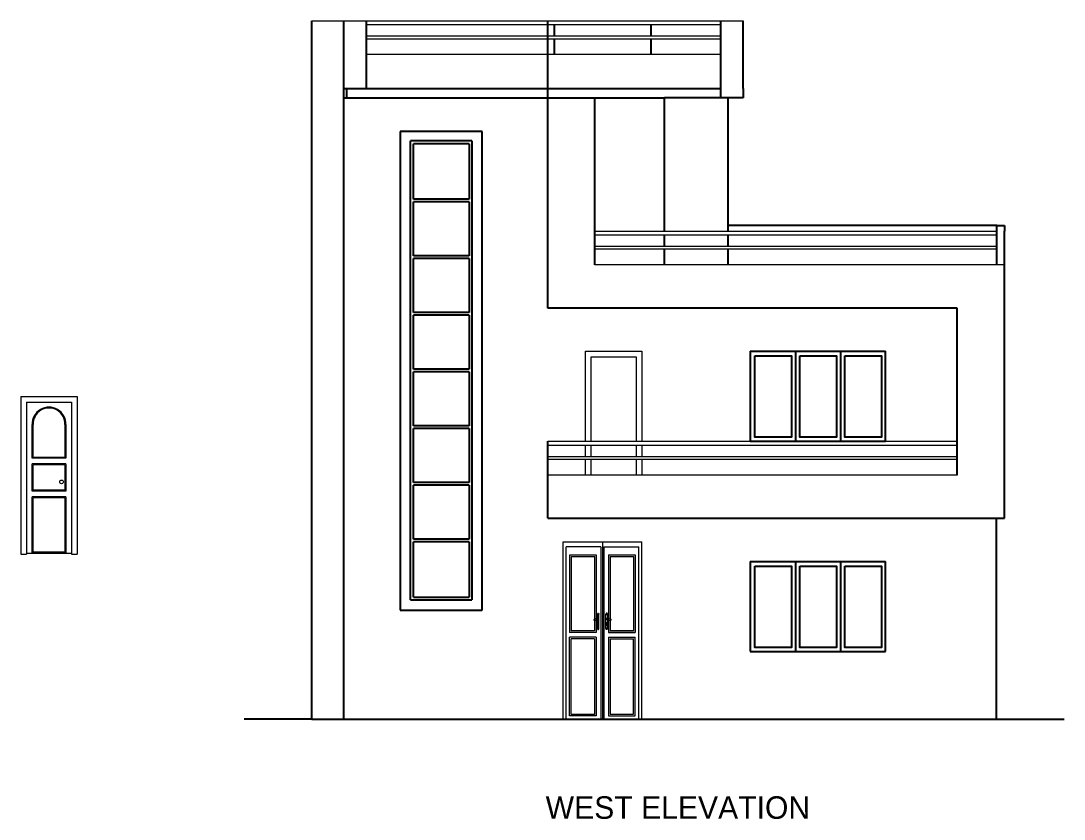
# Model space of a CAD drawing. Header units: inches. Extents: x 10143 to 33197, y -150 to 3760.
# Drawn here: x 25694 to 26249, y 912 to 1338 of the extents above; entities that cross this region are included whole.
import ezdxf
from ezdxf.enums import TextEntityAlignment as Align

# ---------------------------------------------------------------- set-up
doc = ezdxf.new("R2010")
doc.units = ezdxf.units.IN
doc.header["$LTSCALE"] = 0.5
doc.header["$MEASUREMENT"] = 0
for name, color, linetype, lineweight in [('A_hatch', 253, 'Continuous', 5), ('DOOR ELEVATION', 21, 'Continuous', 15), ('DW TEXT', 92, 'Continuous', 15), ('furnitures', 45, 'Continuous', 9), ('Toilet', 7, 'Continuous', 25), ('win door light', 30, 'Continuous', 18)]:
    doc.layers.add(name, color=color, linetype=linetype, lineweight=lineweight)
doc.styles.add('CEN', font='GOTHIC.TTF')

msp = doc.modelspace()

# ---------------------------------------------------------------- linework, layer by layer
at = {"color": 5}
for p, q in [((26082.32, 1161.59), (26154.32, 1161.59)), ((26082.32, 1161.59), (26082.32, 1113.59)), ((26106.32, 1161.59), (26106.32, 1113.59)), ((26130.32, 1161.59), (26130.32, 1113.59)), ((26154.32, 1113.59), (26154.32, 1161.59)), ((26082.32, 1113.59), (26154.32, 1113.59)), ((26082.32, 1049.59), (26154.32, 1049.59)), ((26082.32, 1049.59), (26082.32, 1001.59)), ((26106.32, 1049.59), (26106.32, 1001.59)), ((26130.32, 1049.59), (26130.32, 1001.59)), ((26154.32, 1001.59), (26154.32, 1049.59)), ((26082.32, 1001.59), (26154.32, 1001.59))]:
    msp.add_line(p, q, dxfattribs=at)
for points in [[(26084.72, 1159.14), (26104.25, 1159.14), (26104.25, 1115.74), (26084.72, 1115.74)], [(26108.72, 1159.14), (26128.25, 1159.14), (26128.25, 1115.74), (26108.72, 1115.74)], [(26132.72, 1159.14), (26152.25, 1159.14), (26152.25, 1115.74), (26132.72, 1115.74)], [(26084.72, 1047.14), (26104.25, 1047.14), (26104.25, 1003.74), (26084.72, 1003.74)], [(26108.72, 1047.14), (26128.25, 1047.14), (26128.25, 1003.74), (26108.72, 1003.74)], [(26132.72, 1047.14), (26152.25, 1047.14), (26152.25, 1003.74), (26132.72, 1003.74)]]:
    msp.add_lwpolyline(points, close=True, dxfattribs=at)
at = {"layer": 'A_hatch', "color": 11, "ltscale": 5}
for p, q in [((25848.84, 1337.59), (26078.57, 1337.59)), ((25877.89, 1335.59), (26066.57, 1335.59)), ((25877.89, 1329.59), (26066.57, 1329.59)), ((25877.89, 1328.09), (26066.57, 1328.09)), ((26066.57, 1319.59), (25877.89, 1319.59)), ((25999.57, 1225.59), (26213.67, 1225.59)), ((25999.57, 1223.59), (26213.67, 1223.59)), ((25999.57, 1217.59), (26213.67, 1217.59)), ((25999.57, 1216.09), (26213.67, 1216.09)), ((26217.67, 1207.59), (25999.57, 1207.59)), ((25974.57, 1113.59), (26192.48, 1113.59)), ((25974.57, 1111.59), (26192.48, 1111.59)), ((25974.57, 1105.59), (26192.48, 1105.59)), ((25974.57, 1104.09), (26192.48, 1104.09)), ((26192.48, 1095.59), (25974.57, 1095.59))]:
    msp.add_line(p, q, dxfattribs=at)
at = {"layer": 'DOOR ELEVATION'}
for p, q in [((25693.82, 1137.53), (25693.82, 1053.53)), ((25693.82, 1137.53), (25723.82, 1137.53)), ((25696.82, 1134.53), (25696.82, 1053.53)), ((25696.82, 1134.53), (25720.82, 1134.53)), ((25720.82, 1134.53), (25720.82, 1053.53)), ((25723.82, 1137.53), (25723.82, 1053.53)), ((25699.82, 1104.53), (25699.82, 1122.53)), ((25700.32, 1105.03), (25700.32, 1122.53)), ((25717.32, 1122.53), (25717.32, 1105.03)), ((25717.82, 1122.53), (25717.82, 1104.53)), ((25717.82, 1104.53), (25699.82, 1104.53)), ((25717.82, 1101.53), (25699.82, 1101.53)), ((25699.82, 1087.03), (25699.82, 1101.53)), ((25717.32, 1105.03), (25700.32, 1105.03)), ((25717.32, 1101.03), (25700.32, 1101.03)), ((25700.32, 1087.53), (25700.32, 1101.03)), ((25717.32, 1101.03), (25717.32, 1087.53)), ((25717.82, 1101.53), (25717.82, 1087.03)), ((25717.82, 1087.03), (25699.82, 1087.03)), ((25699.82, 1054.03), (25699.82, 1084.03)), ((25717.82, 1084.03), (25699.82, 1084.03)), ((25717.32, 1087.53), (25700.32, 1087.53)), ((25700.32, 1054.53), (25700.32, 1083.53)), ((25717.32, 1083.53), (25700.32, 1083.53)), ((25717.32, 1083.53), (25717.32, 1054.53)), ((25717.82, 1084.03), (25717.82, 1054.03)), ((25693.82, 1053.53), (25696.82, 1053.53)), ((25696.82, 1054.03), (25720.82, 1054.03)), ((25717.82, 1054.03), (25699.82, 1054.03)), ((25717.32, 1054.53), (25700.32, 1054.53)), ((25720.82, 1053.53), (25723.82, 1053.53))]:
    msp.add_line(p, q, dxfattribs=at)
for radius, start, end in [(9, 358.2798, 181.7202), (8.5, 358.2299, 181.7701)]:
    msp.add_arc((25708.82, 1122.8), radius, start, end, dxfattribs=at)
at = {"layer": 'furnitures'}
for p, q in [((25982.57, 1060.09), (26024.57, 1060.09)), ((25982.57, 1060.09), (26024.57, 1060.09)), ((25982.57, 965.59), (25982.57, 1060.09)), ((25982.57, 1060.09), (26024.57, 1060.09)), ((25984.22, 965.59), (25984.22, 1057.3)), ((26002.78, 1057.3), (25984.22, 1057.3)), ((26002.78, 1057.3), (26002.78, 965.59)), ((26003.57, 1060.09), (26003.57, 965.59)), ((26004.36, 1057.3), (26004.36, 965.59)), ((26004.36, 1057.3), (26022.92, 1057.3)), ((26022.92, 965.59), (26022.92, 1057.3)), ((26024.57, 965.59), (26024.57, 1060.09)), ((25986.07, 1053.11), (25986.07, 1011.74)), ((25986.14, 1053.11), (26000.3, 1053.11)), ((25986.94, 1052.24), (25986.94, 1012.62)), ((25987.02, 1052.24), (25999.5, 1052.24)), ((25999.43, 1052.24), (25999.43, 1019.06)), ((26000.3, 1053.11), (26000.3, 1019.14)), ((26006.84, 1053.11), (26006.84, 1019.14)), ((26006.84, 1053.11), (26021, 1053.11)), ((26007.72, 1052.24), (26007.72, 1019.06)), ((26007.72, 1052.24), (26020.2, 1052.24)), ((26020.2, 1052.24), (26020.2, 1012.62)), ((26021.08, 1053.11), (26021.08, 1011.74)), ((25999.13, 1018.76), (25999.12, 1018.75)), ((25999.12, 1018.75), (25999.12, 1018.73)), ((25999.12, 1018.73), (25999.13, 1018.75)), ((25999.12, 1018.73), (25999.12, 1018.69)), ((25999.12, 1018.69), (25999.12, 1018.64)), ((25999.12, 1018.64), (25999.12, 1018.58)), ((25999.12, 1018.58), (25999.12, 1018.51)), ((25999.12, 1018.51), (25999.12, 1018.45)), ((25999.12, 1018.45), (25999.12, 1018.39)), ((25999.12, 1018.39), (25999.12, 1018.34)), ((25999.12, 1018.34), (25999.12, 1018.3)), ((25999.12, 1018.3), (25999.12, 1018.28)), ((25999.12, 1018.28), (25999.13, 1018.27)), ((25999.13, 1018.81), (25999.14, 1018.83)), ((25999.13, 1018.79), (25999.14, 1018.82)), ((25999.13, 1018.76), (25999.13, 1018.81)), ((25999.13, 1018.79), (25999.13, 1018.79)), ((25999.13, 1018.76), (25999.14, 1018.79)), ((25999.13, 1018.79), (25999.13, 1018.75)), ((25999.13, 1018.76), (25999.13, 1018.79)), ((25999.13, 1018.76), (25999.13, 1018.75)), ((25999.13, 1018.75), (25999.13, 1018.73)), ((25999.13, 1018.65), (25999.13, 1018.75)), ((25999.13, 1018.52), (25999.13, 1018.58)), ((25999.13, 1018.33), (25999.13, 1018.45)), ((25999.13, 1018.22), (25999.13, 1018.28)), ((25999.13, 1018.22), (25999.13, 1018.27)), ((25999.14, 1018.21), (25999.13, 1018.22)), ((25999.16, 1018.9), (25999.14, 1018.83)), ((25999.14, 1018.82), (25999.14, 1018.82)), ((25999.14, 1018.79), (25999.14, 1018.79)), ((25999.16, 1018.15), (25999.14, 1018.21)), ((25999.2, 1018.94), (25999.16, 1018.9)), ((25999.17, 1018.17), (25999.16, 1018.15)), ((25999.2, 1018.13), (25999.16, 1018.15)), ((25999.17, 1018.52), (25999.21, 1018.53)), ((25999.17, 1018.52), (25999.17, 1018.43)), ((25999.17, 1018.43), (25999.21, 1018.43)), ((25999.17, 1018.17), (25999.2, 1018.15)), ((25999.2, 1018.94), (25999.45, 1019.08)), ((25999.2, 1018.15), (25999.2, 1018.13)), ((25999.2, 1018.15), (25999.2, 1018.13)), ((25999.44, 1018.12), (25999.2, 1018.15)), ((25999.2, 1018.15), (25999.2, 1018.15)), ((25999.45, 1018.1), (25999.2, 1018.13)), ((25999.21, 1018.53), (25999.21, 1018.43)), ((25999.49, 1018.46), (25999.21, 1018.43)), ((25999.21, 1018.43), (25999.21, 1018.33)), ((25999.48, 1018.34), (25999.21, 1018.33)), ((25999.43, 1018.1), (25999.43, 1012.62)), ((25999.44, 1018.12), (25999.45, 1018.1)), ((25999.7, 1019.1), (25999.45, 1019.08)), ((25999.7, 1018.2), (25999.45, 1018.1)), ((25999.48, 1018.34), (25999.49, 1018.46)), ((26000.27, 1019.14), (25999.7, 1019.1)), ((26000.27, 1018.4), (25999.7, 1018.2)), ((25999.7, 1018.2), (25999.7, 1018.21)), ((26000.3, 1019.14), (26000.27, 1019.14)), ((26000.3, 1018.41), (26000.27, 1018.4)), ((26000.87, 1019.2), (26000.3, 1019.14)), ((26000.3, 1019.14), (26000.3, 1019.1)), ((26000.87, 1018.61), (26000.3, 1018.41)), ((26000.3, 1018.42), (26000.3, 1018.41)), ((26000.3, 1018.41), (26000.3, 1011.74)), ((26000.89, 1019.2), (26000.87, 1019.2)), ((26000.89, 1018.61), (26000.87, 1018.61)), ((26000.89, 1021.45), (26000.93, 1021.75)), ((26000.89, 1021.45), (26000.89, 1019.2)), ((26000.89, 1019.2), (26000.89, 1019.11)), ((26000.94, 1019.19), (26000.89, 1019.2)), ((26000.89, 1019.05), (26000.89, 1019.04)), ((26000.89, 1018.62), (26000.89, 1018.61)), ((26000.94, 1018.62), (26000.89, 1018.61)), ((26000.89, 1018.61), (26000.89, 1013.94)), ((26000.93, 1021.75), (26001.04, 1021.99)), ((26000.94, 1019.19), (26001.01, 1019.19)), ((26001.01, 1018.62), (26000.94, 1018.62)), ((26001.01, 1019.19), (26001.08, 1019.18)), ((26001.08, 1018.62), (26001.01, 1018.62)), ((26001.04, 1021.99), (26001.21, 1022.12)), ((26001.08, 1019.18), (26001.15, 1019.18)), ((26001.15, 1018.63), (26001.08, 1018.62)), ((26001.15, 1019.18), (26001.2, 1019.17)), ((26001.2, 1018.63), (26001.15, 1018.63)), ((26001.19, 1016.8), (26001.26, 1016.87)), ((26001.2, 1019.17), (26001.25, 1019.17)), ((26001.25, 1018.64), (26001.2, 1018.63)), ((26001.21, 1022.12), (26001.39, 1022.12)), ((26001.22, 1021.53), (26001.21, 1021.44)), ((26001.21, 1021.44), (26001.22, 1021.35)), ((26001.21, 1018.96), (26001.22, 1019.01)), ((26001.21, 1018.9), (26001.21, 1018.96)), ((26001.21, 1018.85), (26001.21, 1018.9)), ((26001.22, 1018.8), (26001.21, 1018.85)), ((26001.27, 1021.58), (26001.22, 1021.53)), ((26001.22, 1021.44), (26001.23, 1021.52)), ((26001.23, 1021.36), (26001.22, 1021.44)), ((26001.22, 1021.35), (26001.27, 1021.29)), ((26001.22, 1019.01), (26001.24, 1019.05)), ((26001.24, 1018.75), (26001.22, 1018.8)), ((26001.23, 1021.52), (26001.27, 1021.57)), ((26001.27, 1021.31), (26001.23, 1021.36)), ((26001.24, 1019.05), (26001.25, 1019.07)), ((26001.27, 1018.72), (26001.24, 1018.75)), ((26001.25, 1019.17), (26001.29, 1019.17)), ((26001.29, 1018.64), (26001.25, 1018.64)), ((26001.26, 1016.87), (26001.34, 1016.87)), ((26001.33, 1021.58), (26001.27, 1021.58)), ((26001.27, 1021.57), (26001.32, 1021.57)), ((26001.32, 1021.31), (26001.27, 1021.31)), ((26001.27, 1021.29), (26001.33, 1021.29)), ((26001.3, 1018.7), (26001.27, 1018.72)), ((26001.28, 1019.1), (26001.3, 1019.11)), ((26001.29, 1019.17), (26001.32, 1019.16)), ((26001.32, 1018.64), (26001.29, 1018.64)), ((26001.3, 1019.11), (26001.33, 1019.12)), ((26001.33, 1018.69), (26001.3, 1018.7)), ((26001.32, 1021.57), (26001.36, 1021.52)), ((26001.36, 1021.36), (26001.32, 1021.31)), ((26001.32, 1019.16), (26001.33, 1019.16)), ((26001.33, 1018.65), (26001.32, 1018.64)), ((26001.37, 1021.53), (26001.33, 1021.58)), ((26001.33, 1021.29), (26001.37, 1021.35)), ((26001.37, 1019.15), (26001.33, 1019.16)), ((26001.33, 1019.12), (26001.37, 1019.11)), ((26001.37, 1018.7), (26001.33, 1018.69)), ((26001.33, 1018.65), (26001.37, 1018.66)), ((26001.34, 1016.87), (26001.4, 1016.8)), ((26001.36, 1021.52), (26001.38, 1021.44)), ((26001.38, 1021.44), (26001.36, 1021.36)), ((26001.39, 1021.44), (26001.37, 1021.53)), ((26001.37, 1021.35), (26001.39, 1021.44)), ((26001.41, 1019.12), (26001.37, 1019.15)), ((26001.37, 1019.11), (26001.4, 1019.09)), ((26001.4, 1018.72), (26001.37, 1018.7)), ((26001.37, 1018.66), (26001.41, 1018.68)), ((26001.39, 1022.12), (26001.55, 1021.99)), ((26001.4, 1019.09), (26001.4, 1019.08)), ((26001.42, 1018.75), (26001.4, 1018.72)), ((26001.44, 1019.08), (26001.41, 1019.12)), ((26001.41, 1018.68), (26001.44, 1018.72)), ((26001.43, 1018.77), (26001.42, 1018.75)), ((26001.43, 1019.03), (26001.44, 1019.01)), ((26001.44, 1019.08), (26001.44, 1019.08)), ((26001.47, 1019.03), (26001.44, 1019.08)), ((26001.44, 1019.01), (26001.45, 1018.96)), ((26001.44, 1018.73), (26001.47, 1018.78)), ((26001.44, 1018.73), (26001.44, 1018.72)), ((26001.45, 1018.96), (26001.46, 1018.9)), ((26001.46, 1018.9), (26001.45, 1018.85)), ((26001.45, 1018.85), (26001.45, 1018.84)), ((26001.48, 1018.97), (26001.47, 1019.03)), ((26001.47, 1018.78), (26001.48, 1018.84)), ((26001.49, 1018.9), (26001.48, 1018.97)), ((26001.48, 1018.84), (26001.49, 1018.9)), ((26001.55, 1021.99), (26001.66, 1021.75)), ((26001.66, 1021.75), (26001.7, 1021.45)), ((26001.7, 1013.94), (26001.7, 1021.45)), ((26005.48, 1021.75), (26005.44, 1021.45)), ((26005.44, 1013.94), (26005.44, 1021.45)), ((26005.59, 1021.99), (26005.48, 1021.75)), ((26005.75, 1022.12), (26005.59, 1021.99)), ((26005.66, 1018.97), (26005.68, 1019.03)), ((26005.66, 1018.9), (26005.66, 1018.97)), ((26005.66, 1018.84), (26005.66, 1018.9)), ((26005.68, 1018.78), (26005.66, 1018.84)), ((26005.68, 1019.03), (26005.7, 1019.08)), ((26005.69, 1018.96), (26005.68, 1018.9)), ((26005.68, 1018.9), (26005.69, 1018.85)), ((26005.7, 1018.73), (26005.68, 1018.78)), ((26005.7, 1019.01), (26005.69, 1018.96)), ((26005.69, 1018.85), (26005.69, 1018.84)), ((26005.7, 1019.08), (26005.73, 1019.12)), ((26005.7, 1019.08), (26005.7, 1019.08)), ((26005.71, 1019.03), (26005.7, 1019.01)), ((26005.7, 1018.73), (26005.7, 1018.72)), ((26005.73, 1018.68), (26005.7, 1018.72)), ((26005.71, 1018.77), (26005.72, 1018.75)), ((26005.72, 1018.75), (26005.75, 1018.72)), ((26005.73, 1019.12), (26005.77, 1019.15)), ((26005.77, 1018.66), (26005.73, 1018.68)), ((26005.75, 1019.09), (26005.74, 1019.08)), ((26005.81, 1016.87), (26005.74, 1016.8)), ((26005.93, 1022.12), (26005.75, 1022.12)), ((26005.75, 1021.44), (26005.77, 1021.53)), ((26005.77, 1021.35), (26005.75, 1021.44)), ((26005.78, 1019.11), (26005.75, 1019.09)), ((26005.75, 1018.72), (26005.78, 1018.7)), ((26005.78, 1021.52), (26005.76, 1021.44)), ((26005.76, 1021.44), (26005.78, 1021.36)), ((26005.77, 1021.53), (26005.82, 1021.58)), ((26005.82, 1021.29), (26005.77, 1021.35)), ((26005.77, 1019.15), (26005.81, 1019.16)), ((26005.81, 1018.65), (26005.77, 1018.66)), ((26005.82, 1021.57), (26005.78, 1021.52)), ((26005.78, 1021.36), (26005.82, 1021.31)), ((26005.81, 1019.12), (26005.78, 1019.11)), ((26005.78, 1018.7), (26005.81, 1018.69)), ((26005.83, 1019.16), (26005.81, 1019.16)), ((26005.84, 1019.11), (26005.81, 1019.12)), ((26005.81, 1018.69), (26005.84, 1018.7)), ((26005.81, 1018.65), (26005.83, 1018.64)), ((26005.88, 1016.87), (26005.81, 1016.87)), ((26005.82, 1021.58), (26005.87, 1021.58)), ((26005.87, 1021.57), (26005.82, 1021.57)), ((26005.82, 1021.31), (26005.87, 1021.31)), ((26005.87, 1021.29), (26005.82, 1021.29)), ((26005.85, 1019.17), (26005.83, 1019.16)), ((26005.83, 1018.64), (26005.85, 1018.64)), ((26005.86, 1019.1), (26005.84, 1019.11)), ((26005.84, 1018.7), (26005.87, 1018.72)), ((26005.89, 1019.17), (26005.85, 1019.17)), ((26005.85, 1018.64), (26005.89, 1018.64)), ((26005.87, 1021.58), (26005.92, 1021.53)), ((26005.91, 1021.52), (26005.87, 1021.57)), ((26005.87, 1021.31), (26005.91, 1021.36)), ((26005.92, 1021.35), (26005.87, 1021.29)), ((26005.87, 1018.72), (26005.9, 1018.75)), ((26005.95, 1016.8), (26005.88, 1016.87)), ((26005.94, 1019.17), (26005.89, 1019.17)), ((26005.9, 1019.05), (26005.89, 1019.07)), ((26005.89, 1018.64), (26005.94, 1018.63)), ((26005.92, 1019.01), (26005.9, 1019.05)), ((26005.9, 1018.75), (26005.92, 1018.8)), ((26005.92, 1021.44), (26005.91, 1021.52)), ((26005.91, 1021.36), (26005.92, 1021.44)), ((26005.92, 1021.53), (26005.93, 1021.44)), ((26005.93, 1021.44), (26005.92, 1021.35)), ((26005.93, 1018.96), (26005.92, 1019.01)), ((26005.92, 1018.8), (26005.93, 1018.85)), ((26006.1, 1021.99), (26005.93, 1022.12)), ((26005.93, 1018.9), (26005.93, 1018.96)), ((26005.93, 1018.85), (26005.93, 1018.9)), ((26006, 1019.18), (26005.94, 1019.17)), ((26005.94, 1018.63), (26006, 1018.63)), ((26006.06, 1019.18), (26006, 1019.18)), ((26006, 1018.63), (26006.06, 1018.62)), ((26006.13, 1019.19), (26006.06, 1019.18)), ((26006.06, 1018.62), (26006.13, 1018.62)), ((26006.21, 1021.75), (26006.1, 1021.99)), ((26006.2, 1019.19), (26006.13, 1019.19)), ((26006.13, 1018.62), (26006.2, 1018.62)), ((26006.2, 1019.19), (26006.25, 1019.2)), ((26006.2, 1018.62), (26006.25, 1018.61)), ((26006.25, 1021.45), (26006.21, 1021.75)), ((26006.25, 1021.45), (26006.25, 1019.2)), ((26006.25, 1019.2), (26006.25, 1019.11)), ((26006.25, 1019.2), (26006.27, 1019.2)), ((26006.25, 1019.05), (26006.25, 1019.04)), ((26006.25, 1018.62), (26006.25, 1018.61)), ((26006.25, 1018.61), (26006.25, 1013.94)), ((26006.25, 1018.61), (26006.27, 1018.61)), ((26006.27, 1019.2), (26006.84, 1019.14)), ((26006.27, 1018.61), (26006.84, 1018.41)), ((26006.84, 1019.14), (26006.87, 1019.14)), ((26006.84, 1019.14), (26006.84, 1019.1)), ((26006.84, 1018.42), (26006.84, 1018.41)), ((26006.84, 1018.41), (26006.87, 1018.4)), ((26006.84, 1018.41), (26006.84, 1011.74)), ((26006.87, 1019.14), (26007.44, 1019.1)), ((26006.87, 1018.4), (26007.44, 1018.2)), ((26007.44, 1019.1), (26007.69, 1019.08)), ((26007.44, 1018.2), (26007.44, 1018.21)), ((26007.44, 1018.2), (26007.69, 1018.1)), ((26007.66, 1018.34), (26007.65, 1018.46)), ((26007.65, 1018.46), (26007.93, 1018.43)), ((26007.66, 1018.34), (26007.93, 1018.33)), ((26007.94, 1018.94), (26007.69, 1019.08)), ((26007.69, 1018.1), (26007.94, 1018.13)), ((26007.7, 1018.12), (26007.69, 1018.1)), ((26007.7, 1018.12), (26007.94, 1018.15)), ((26007.72, 1018.1), (26007.72, 1012.62)), ((26007.93, 1018.53), (26007.93, 1018.43)), ((26007.97, 1018.52), (26007.93, 1018.53)), ((26007.93, 1018.43), (26007.93, 1018.33)), ((26007.97, 1018.43), (26007.93, 1018.43)), ((26007.94, 1018.94), (26007.98, 1018.9)), ((26007.98, 1018.17), (26007.94, 1018.15)), ((26007.94, 1018.15), (26007.94, 1018.13)), ((26007.94, 1018.13), (26007.98, 1018.15)), ((26007.94, 1018.15), (26007.94, 1018.13)), ((26007.94, 1018.15), (26007.94, 1018.15)), ((26007.97, 1018.52), (26007.97, 1018.43)), ((26007.98, 1018.9), (26008.01, 1018.83)), ((26007.98, 1018.15), (26008.01, 1018.21)), ((26007.98, 1018.17), (26007.98, 1018.15)), ((26008, 1018.82), (26008, 1018.82)), ((26008.01, 1018.79), (26008, 1018.82)), ((26008, 1018.79), (26008, 1018.79)), ((26008.01, 1018.76), (26008, 1018.79)), ((26008.01, 1018.81), (26008.01, 1018.83)), ((26008.02, 1018.76), (26008.01, 1018.81)), ((26008.01, 1018.79), (26008.01, 1018.79)), ((26008.01, 1018.79), (26008.01, 1018.75)), ((26008.01, 1018.76), (26008.01, 1018.79)), ((26008.01, 1018.76), (26008.01, 1018.75)), ((26008.02, 1018.73), (26008.01, 1018.75)), ((26008.01, 1018.75), (26008.01, 1018.73)), ((26008.01, 1018.65), (26008.01, 1018.75)), ((26008.01, 1018.52), (26008.01, 1018.58)), ((26008.01, 1018.33), (26008.01, 1018.45)), ((26008.01, 1018.22), (26008.01, 1018.28)), ((26008.01, 1018.22), (26008.02, 1018.27)), ((26008.01, 1018.21), (26008.01, 1018.22)), ((26008.02, 1018.76), (26008.02, 1018.75)), ((26008.02, 1018.75), (26008.02, 1018.73)), ((26008.02, 1018.73), (26008.02, 1018.69)), ((26008.02, 1018.69), (26008.02, 1018.64)), ((26008.02, 1018.64), (26008.02, 1018.58)), ((26008.02, 1018.58), (26008.02, 1018.51)), ((26008.02, 1018.51), (26008.02, 1018.45)), ((26008.02, 1018.45), (26008.02, 1018.39)), ((26008.02, 1018.39), (26008.02, 1018.34)), ((26008.02, 1018.34), (26008.02, 1018.3)), ((26008.02, 1018.3), (26008.02, 1018.28)), ((26008.02, 1018.28), (26008.02, 1018.27)), ((26000.3, 1011.74), (25986.07, 1011.74)), ((25999.43, 1012.62), (25986.94, 1012.62)), ((26000.89, 1013.94), (26000.93, 1013.64)), ((26000.93, 1013.64), (26001.04, 1013.4)), ((26001.04, 1013.4), (26001.21, 1013.26)), ((26001.15, 1015.64), (26001.13, 1015.57)), ((26001.13, 1015.57), (26001.14, 1015.44)), ((26001.14, 1015.44), (26001.19, 1015.33)), ((26001.15, 1015.64), (26001.16, 1015.69)), ((26001.16, 1016.69), (26001.19, 1016.8)), ((26001.17, 1016.56), (26001.16, 1016.69)), ((26001.16, 1015.69), (26001.18, 1015.75)), ((26001.17, 1016.56), (26001.19, 1016.49)), ((26001.18, 1015.75), (26001.19, 1015.81)), ((26001.2, 1016.48), (26001.19, 1016.49)), ((26001.19, 1015.81), (26001.2, 1015.87)), ((26001.19, 1015.33), (26001.26, 1015.27)), ((26001.2, 1016.47), (26001.2, 1016.48)), ((26001.21, 1016.45), (26001.2, 1016.47)), ((26001.2, 1015.87), (26001.21, 1015.93)), ((26001.21, 1016.44), (26001.21, 1016.45)), ((26001.22, 1016.42), (26001.21, 1016.44)), ((26001.21, 1015.93), (26001.22, 1015.99)), ((26001.22, 1014.03), (26001.21, 1013.94)), ((26001.21, 1013.94), (26001.22, 1013.85)), ((26001.21, 1013.26), (26001.39, 1013.26)), ((26001.22, 1016.4), (26001.22, 1016.42)), ((26001.22, 1016.39), (26001.22, 1016.4)), ((26001.22, 1016.35), (26001.22, 1016.39)), ((26001.23, 1016.24), (26001.22, 1016.35)), ((26001.22, 1015.99), (26001.23, 1016.05)), ((26001.27, 1014.08), (26001.22, 1014.03)), ((26001.22, 1013.94), (26001.23, 1014.02)), ((26001.23, 1013.86), (26001.22, 1013.94)), ((26001.22, 1013.85), (26001.27, 1013.79)), ((26001.23, 1016.13), (26001.23, 1016.24)), ((26001.23, 1016.05), (26001.23, 1016.13)), ((26001.23, 1014.02), (26001.27, 1014.07)), ((26001.27, 1013.81), (26001.23, 1013.86)), ((26001.26, 1015.27), (26001.34, 1015.27)), ((26001.33, 1014.08), (26001.27, 1014.08)), ((26001.27, 1014.07), (26001.32, 1014.07)), ((26001.32, 1013.81), (26001.27, 1013.81)), ((26001.27, 1013.79), (26001.33, 1013.79)), ((26001.32, 1014.07), (26001.36, 1014.02)), ((26001.36, 1013.86), (26001.32, 1013.81)), ((26001.37, 1014.03), (26001.33, 1014.08)), ((26001.33, 1013.79), (26001.37, 1013.85)), ((26001.34, 1015.27), (26001.4, 1015.33)), ((26001.36, 1016.24), (26001.37, 1016.35)), ((26001.36, 1016.13), (26001.36, 1016.24)), ((26001.37, 1016.05), (26001.36, 1016.13)), ((26001.36, 1014.02), (26001.38, 1013.94)), ((26001.38, 1013.94), (26001.36, 1013.86)), ((26001.37, 1016.39), (26001.38, 1016.4)), ((26001.37, 1016.35), (26001.37, 1016.39)), ((26001.37, 1015.99), (26001.37, 1016.05)), ((26001.38, 1015.93), (26001.37, 1015.99)), ((26001.39, 1013.94), (26001.37, 1014.03)), ((26001.37, 1013.85), (26001.39, 1013.94)), ((26001.38, 1016.44), (26001.39, 1016.45)), ((26001.38, 1016.42), (26001.38, 1016.44)), ((26001.38, 1016.4), (26001.38, 1016.42)), ((26001.39, 1015.87), (26001.38, 1015.93)), ((26001.39, 1016.47), (26001.4, 1016.48)), ((26001.39, 1016.45), (26001.39, 1016.47)), ((26001.4, 1015.81), (26001.39, 1015.87)), ((26001.39, 1013.26), (26001.55, 1013.4)), ((26001.4, 1016.8), (26001.43, 1016.69)), ((26001.43, 1016.56), (26001.4, 1016.49)), ((26001.4, 1016.48), (26001.4, 1016.49)), ((26001.42, 1015.75), (26001.4, 1015.81)), ((26001.4, 1015.33), (26001.45, 1015.44)), ((26001.43, 1015.69), (26001.42, 1015.75)), ((26001.43, 1016.69), (26001.43, 1016.56)), ((26001.45, 1015.64), (26001.43, 1015.69)), ((26001.45, 1015.64), (26001.46, 1015.57)), ((26001.45, 1015.44), (26001.46, 1015.57)), ((26001.55, 1013.4), (26001.66, 1013.64)), ((26001.66, 1013.64), (26001.7, 1013.94)), ((26005.48, 1013.64), (26005.44, 1013.94)), ((26005.59, 1013.4), (26005.48, 1013.64)), ((26005.75, 1013.26), (26005.59, 1013.4)), ((26005.69, 1015.64), (26005.68, 1015.57)), ((26005.69, 1015.44), (26005.68, 1015.57)), ((26005.69, 1015.64), (26005.71, 1015.69)), ((26005.74, 1015.33), (26005.69, 1015.44)), ((26005.74, 1016.8), (26005.71, 1016.69)), ((26005.71, 1016.69), (26005.72, 1016.56)), ((26005.71, 1015.69), (26005.73, 1015.75)), ((26005.72, 1016.56), (26005.74, 1016.49)), ((26005.73, 1015.75), (26005.74, 1015.81)), ((26005.75, 1016.48), (26005.74, 1016.49)), ((26005.74, 1015.81), (26005.75, 1015.87)), ((26005.81, 1015.27), (26005.74, 1015.33)), ((26005.75, 1016.47), (26005.75, 1016.48)), ((26005.76, 1016.45), (26005.75, 1016.47)), ((26005.75, 1015.87), (26005.76, 1015.93)), ((26005.75, 1013.94), (26005.77, 1014.03)), ((26005.77, 1013.85), (26005.75, 1013.94)), ((26005.93, 1013.26), (26005.75, 1013.26)), ((26005.76, 1016.44), (26005.76, 1016.45)), ((26005.76, 1016.42), (26005.76, 1016.44)), ((26005.77, 1016.4), (26005.76, 1016.42)), ((26005.76, 1015.93), (26005.77, 1015.99)), ((26005.78, 1014.02), (26005.76, 1013.94)), ((26005.76, 1013.94), (26005.78, 1013.86)), ((26005.77, 1016.39), (26005.77, 1016.4)), ((26005.77, 1016.35), (26005.77, 1016.39)), ((26005.78, 1016.24), (26005.77, 1016.35)), ((26005.77, 1015.99), (26005.78, 1016.05)), ((26005.77, 1014.03), (26005.82, 1014.08)), ((26005.82, 1013.79), (26005.77, 1013.85)), ((26005.78, 1016.13), (26005.78, 1016.24)), ((26005.78, 1016.05), (26005.78, 1016.13)), ((26005.82, 1014.07), (26005.78, 1014.02)), ((26005.78, 1013.86), (26005.82, 1013.81)), ((26005.88, 1015.27), (26005.81, 1015.27)), ((26005.82, 1014.08), (26005.87, 1014.08)), ((26005.87, 1014.07), (26005.82, 1014.07)), ((26005.82, 1013.81), (26005.87, 1013.81)), ((26005.87, 1013.79), (26005.82, 1013.79)), ((26005.87, 1014.08), (26005.92, 1014.03)), ((26005.91, 1014.02), (26005.87, 1014.07)), ((26005.87, 1013.81), (26005.91, 1013.86)), ((26005.92, 1013.85), (26005.87, 1013.79)), ((26005.95, 1015.33), (26005.88, 1015.27)), ((26005.91, 1016.24), (26005.92, 1016.35)), ((26005.91, 1016.13), (26005.91, 1016.24)), ((26005.91, 1016.05), (26005.91, 1016.13)), ((26005.92, 1015.99), (26005.91, 1016.05)), ((26005.92, 1013.94), (26005.91, 1014.02)), ((26005.91, 1013.86), (26005.92, 1013.94)), ((26005.92, 1016.4), (26005.93, 1016.42)), ((26005.92, 1016.39), (26005.92, 1016.4)), ((26005.92, 1016.35), (26005.92, 1016.39)), ((26005.93, 1015.93), (26005.92, 1015.99)), ((26005.92, 1014.03), (26005.93, 1013.94)), ((26005.93, 1013.94), (26005.92, 1013.85)), ((26005.93, 1016.45), (26005.94, 1016.47)), ((26005.93, 1016.44), (26005.93, 1016.45)), ((26005.93, 1016.42), (26005.93, 1016.44)), ((26005.94, 1015.87), (26005.93, 1015.93)), ((26006.1, 1013.4), (26005.93, 1013.26)), ((26005.94, 1016.48), (26005.95, 1016.49)), ((26005.94, 1016.47), (26005.94, 1016.48)), ((26005.95, 1015.81), (26005.94, 1015.87)), ((26005.98, 1016.69), (26005.95, 1016.8)), ((26005.97, 1016.56), (26005.95, 1016.49)), ((26005.96, 1015.75), (26005.95, 1015.81)), ((26006, 1015.44), (26005.95, 1015.33)), ((26005.98, 1015.69), (26005.96, 1015.75)), ((26005.97, 1016.56), (26005.98, 1016.69)), ((26005.99, 1015.64), (26005.98, 1015.69)), ((26005.99, 1015.64), (26006.01, 1015.57)), ((26006.01, 1015.57), (26006, 1015.44)), ((26006.21, 1013.64), (26006.1, 1013.4)), ((26006.25, 1013.94), (26006.21, 1013.64)), ((26006.84, 1011.74), (26021.08, 1011.74)), ((26021.08, 1011.74), (26006.84, 1011.74)), ((26020.2, 1012.62), (26007.72, 1012.62)), ((26000.3, 1009.23), (25986.07, 1009.23)), ((25986.07, 967.26), (25986.07, 1009.23)), ((25999.43, 1008.36), (25986.94, 1008.36)), ((25986.94, 968.13), (25986.94, 1008.36)), ((25999.43, 1008.36), (25999.43, 968.13)), ((26000.3, 1009.23), (26000.3, 967.26)), ((26006.84, 1009.23), (26006.84, 967.34)), ((26006.84, 1009.23), (26021.08, 1009.23)), ((26007.72, 1008.36), (26007.72, 968.22)), ((26007.72, 1008.36), (26020.2, 1008.36)), ((26020.2, 968.22), (26020.2, 1008.36)), ((26021.08, 967.34), (26021.08, 1009.23)), ((25982.57, 965.59), (25982.57, 971.77)), ((26000.3, 967.26), (25986.07, 967.26)), ((25999.43, 968.13), (25986.94, 968.13)), ((26006.84, 967.34), (26021.08, 967.34)), ((26007.72, 968.22), (26020.2, 968.22)), ((25982.57, 965.59), (26024.57, 965.59))]:
    msp.add_line(p, q, dxfattribs=at)
at = {"layer": 'Toilet'}
for p, q in [((25848.84, 1301.59), (25848.84, 1337.59)), ((25865.89, 1296.59), (25865.89, 1337.59)), ((25877.89, 1301.59), (25877.89, 1337.59)), ((25974.57, 1296.59), (25974.57, 1337.59)), ((25978.07, 1329.59), (25978.07, 1335.59)), ((26029.57, 1329.59), (26029.57, 1335.59)), ((26066.57, 1296.59), (26066.57, 1337.59)), ((26078.57, 1301.59), (26078.57, 1337.59)), ((25978.07, 1319.59), (25978.07, 1328.09)), ((26029.57, 1319.59), (26029.57, 1328.09)), ((25848.84, 1189.59), (25848.84, 1301.59)), ((25865.89, 1301.59), (26036.57, 1301.59)), ((25867.39, 1296.59), (25867.39, 1301.59)), ((26036.57, 1301.59), (26066.57, 1301.59)), ((26078.57, 1301.59), (26078.57, 1296.59)), ((25865.89, 1296.59), (26036.57, 1296.59)), ((25865.89, 1189.59), (25865.89, 1296.59)), ((25974.57, 1184.59), (25974.57, 1296.59)), ((25999.57, 1207.59), (25999.57, 1296.59)), ((26036.57, 1225.59), (26036.57, 1296.59)), ((26066.57, 1296.59), (26036.57, 1296.59)), ((26078.57, 1296.59), (26066.57, 1296.59)), ((26070.57, 1225.59), (26070.57, 1296.59)), ((25939.57, 1278.59), (25895.89, 1278.59)), ((25895.89, 1278.59), (25895.89, 1023.59)), ((25939.57, 1023.59), (25939.57, 1278.59)), ((25901.39, 1029.09), (25901.39, 1273.59)), ((25934.07, 1273.59), (25901.39, 1273.59)), ((25934.07, 1273.59), (25934.07, 1029.09)), ((25932.57, 1272.09), (25902.89, 1272.09)), ((25902.89, 1242.66), (25902.89, 1272.09)), ((25932.57, 1272.09), (25932.57, 1242.66)), ((25932.57, 1242.66), (25902.89, 1242.66)), ((25932.57, 1241.16), (25902.89, 1241.16)), ((25902.89, 1212.47), (25902.89, 1241.16)), ((25932.57, 1241.16), (25932.57, 1212.47)), ((26213.67, 1228.59), (26070.57, 1228.59)), ((26213.67, 1225.59), (26213.67, 1228.59)), ((26213.67, 1228.59), (26217.67, 1228.59)), ((26217.67, 1228.59), (26217.67, 1225.59)), ((26036.57, 1217.59), (26036.57, 1223.59)), ((26070.57, 1217.59), (26070.57, 1223.59)), ((26213.67, 1207.59), (26213.67, 1225.59)), ((26217.67, 1207.59), (26217.67, 1225.59)), ((25932.57, 1212.47), (25902.89, 1212.47)), ((26036.57, 1207.59), (26036.57, 1216.09)), ((26070.57, 1207.59), (26070.57, 1216.09)), ((25932.57, 1210.97), (25902.89, 1210.97)), ((25902.89, 1182.28), (25902.89, 1210.97)), ((25932.57, 1210.97), (25932.57, 1182.28)), ((26217.67, 1072.59), (26217.67, 1207.59)), ((25848.84, 1077.59), (25848.84, 1189.59)), ((25865.89, 1077.59), (25865.89, 1189.59)), ((26192.48, 1184.59), (25974.57, 1184.59)), ((26192.48, 1095.59), (26192.48, 1184.59)), ((25932.57, 1182.28), (25902.89, 1182.28)), ((25932.57, 1180.78), (25902.89, 1180.78)), ((25902.89, 1152.09), (25902.89, 1180.78)), ((25932.57, 1180.78), (25932.57, 1152.09)), ((25932.57, 1152.09), (25902.89, 1152.09)), ((25932.57, 1150.59), (25902.89, 1150.59)), ((25902.89, 1121.91), (25902.89, 1150.59)), ((25932.57, 1150.59), (25932.57, 1121.91)), ((25932.57, 1121.91), (25902.89, 1121.91)), ((25932.57, 1120.41), (25902.89, 1120.41)), ((25902.89, 1091.72), (25902.89, 1120.41)), ((25932.57, 1120.41), (25932.57, 1091.72)), ((25974.57, 1072.59), (25974.57, 1113.59)), ((25932.57, 1091.72), (25902.89, 1091.72)), ((25932.57, 1090.22), (25902.89, 1090.22)), ((25902.89, 1061.53), (25902.89, 1090.22)), ((25932.57, 1090.22), (25932.57, 1061.53)), ((25848.84, 965.59), (25848.84, 1077.59)), ((25865.89, 965.59), (25865.89, 1077.59)), ((25974.57, 1072.59), (26217.67, 1072.59)), ((26213.48, 965.59), (26213.48, 1072.59)), ((25932.57, 1061.53), (25902.89, 1061.53)), ((25902.89, 1030.59), (25902.89, 1060.03)), ((25932.57, 1060.03), (25902.89, 1060.03)), ((25932.57, 1060.03), (25932.57, 1030.59)), ((25901.39, 1029.09), (25934.07, 1029.09)), ((25902.89, 1030.59), (25932.57, 1030.59)), ((25895.89, 1023.59), (25939.57, 1023.59)), ((25848.84, 965.59), (25812.84, 965.59)), ((25848.84, 965.59), (26213.48, 965.59)), ((26213.48, 965.59), (26249.48, 965.59))]:
    msp.add_line(p, q, dxfattribs=at)
at = {"layer": 'win door light'}
for points in [[(25994.57, 1113.59), (25994.57, 1161.59), (26024.57, 1161.59), (26024.57, 1113.59)], [(25997.57, 1113.59), (25997.57, 1158.59), (26021.57, 1158.59), (26021.57, 1113.59)], [(25994.57, 1105.59), (25994.57, 1111.59)], [(25997.57, 1105.59), (25997.57, 1111.59)], [(26021.57, 1111.59), (26021.57, 1105.59)], [(26024.57, 1111.59), (26024.57, 1105.59)], [(25994.57, 1095.59), (25994.57, 1104.09)], [(25997.57, 1095.59), (25997.57, 1104.09)], [(26021.57, 1104.09), (26021.57, 1095.59)], [(26024.57, 1104.09), (26024.57, 1095.59)]]:
    msp.add_lwpolyline(points, dxfattribs=at)
msp.add_circle((25715.53, 1091.98), 0.987, dxfattribs=at)

# ---------------------------------------------------------------- texts
at = {"layer": 'DW TEXT', "ltscale": 0.13, "style": 'CEN'}
msp.add_text('WEST ELEVATION', height=12, dxfattribs=at).set_placement((26043.76, 918.48), align=Align.MIDDLE_CENTER)

doc.saveas('drawing.dxf')
